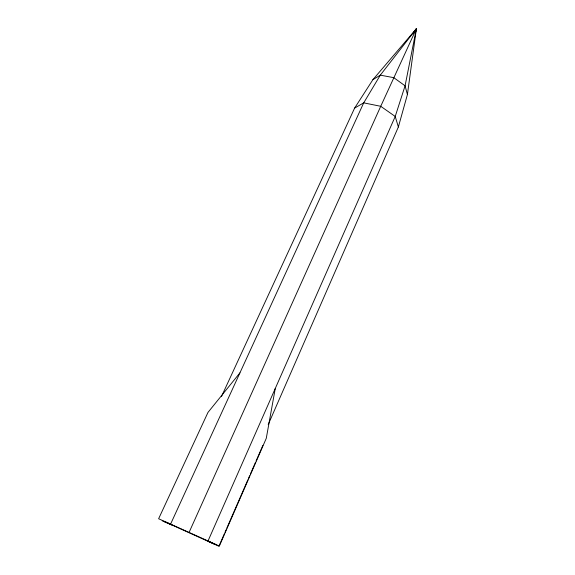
<?xml version="1.0" encoding="UTF-8"?>
<svg xmlns="http://www.w3.org/2000/svg" width="575" height="575" viewBox="0 0 575 575"><rect width="100%" height="100%" fill="white"/><g stroke="black" fill="none" stroke-linecap="round" stroke-linejoin="round"><path stroke-width="0.86" d="M268.209 424.587L398.36 126.996L407.416 94.552L416.379 28.75L372.895 79.681L354.617 108.1L221.44 396.621M275.26 388.506L266.268 438.344L219.348 546.027L158.621 518.751L207.978 412.419L239.933 372.859M415.344 33.07L416.379 28.75L380.312 75.145L363.716 102.853L170.552 524.192L163.882 521.324L218.924 546.25L224.286 533.952M224.998 532.313L226.068 529.855M226.787 528.217L247.868 479.845M248.58 478.206L249.651 475.748M250.369 474.109L255.372 462.631M256.083 460.992L262.876 445.409M415.66 30.374L416.379 28.75L405.08 85.804L395.219 116.452L208.006 541.018L215.718 544.611L208.215 541.37M189.053 532.45L380.729 106.296L416.379 28.75L412.857 33.903M372.895 79.681L380.312 75.145L393.767 77.668L405.08 85.804L407.416 94.552M354.617 108.1L363.716 102.853L380.729 106.296L395.219 116.452L398.36 126.996M162.215 520.777L172.327 525.248"/></g></svg>
